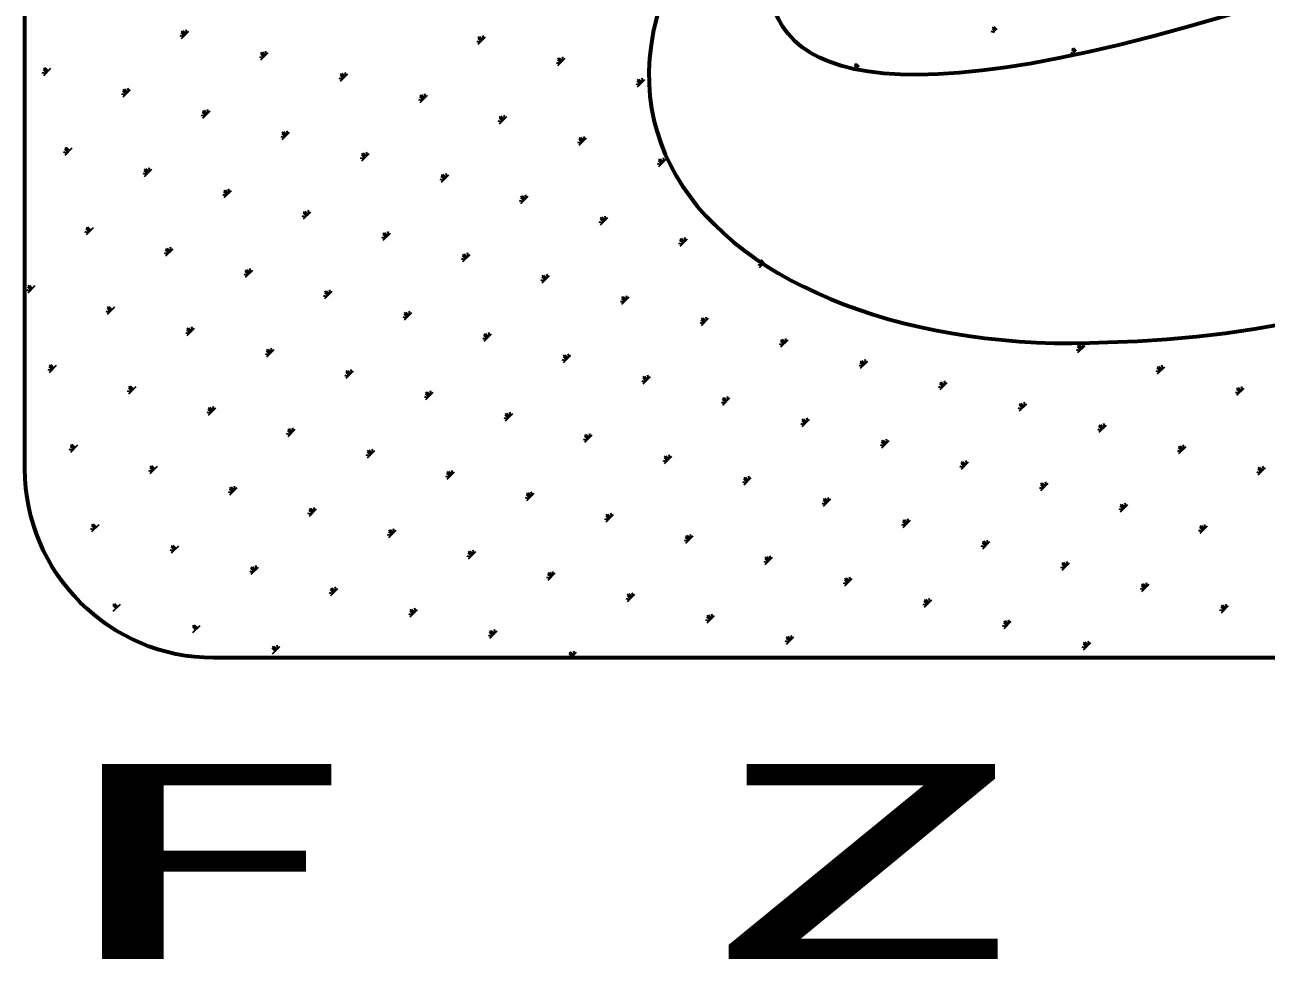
# Model space of a CAD drawing. Extents: x 962303 to 1579583, y -174742 to 224716.
# Drawn here: x 1416634 to 1418043, y -53985 to -52922 of the extents above; entities that cross this region are included whole.
import ezdxf

# ---------------------------------------------------------------- set-up
doc = ezdxf.new("R2010")
doc.units = 0
doc.header["$LTSCALE"] = 1000
doc.header["$MEASUREMENT"] = 0
doc.layers.add('PUB_TITLE', color=4, linetype='Continuous')
doc.styles.add('STYLE1', font='simhei.ttf', dxfattribs={"width": 0.8})

msp = doc.modelspace()

# ---------------------------------------------------------------- linework, layer by layer
at = {"layer": 'PUB_TITLE', "color": 4}
for p, q in [((1416813.8, -52935), (1416810.2, -52934.1)), ((1416814.8, -52934), (1416811.5, -52930.7)), ((1416815.9, -52933), (1416811.7, -52928.8)), ((1416811.7, -52937.1), (1416820, -52928.8)), ((1416816.9, -52931.9), (1416813.6, -52928.6)), ((1416817.9, -52930.9), (1416817, -52927.3)), ((1417152.8, -52939.4), (1417148.6, -52935.3)), ((1417148.6, -52943.6), (1417156.9, -52935.3)), ((1417153.8, -52938.4), (1417150.5, -52935.1)), ((1417154.8, -52937.4), (1417153.9, -52933.8)), ((1417734.3, -52930.3), (1417730.6, -52929.3)), ((1417735.3, -52929.3), (1417732, -52926)), ((1417736.3, -52928.2), (1417732.2, -52924.1)), ((1417737.4, -52927.2), (1417734, -52923.9)), ((1417150.7, -52941.5), (1417147.1, -52940.5)), ((1417151.7, -52940.5), (1417148.4, -52937.2)), ((1417825.6, -52953.4), (1417822.3, -52950.1)), ((1417826.6, -52952.4), (1417822.5, -52948.3)), ((1417827.6, -52951.4), (1417824.3, -52948.1)), ((1416904.1, -52959.2), (1416900.5, -52958.3)), ((1416905.1, -52958.2), (1416901.8, -52954.9)), ((1416906.1, -52957.2), (1416902, -52953)), ((1416902, -52961.3), (1416910.3, -52953)), ((1416907.2, -52956.1), (1416903.9, -52952.8)), ((1416908.2, -52955.1), (1416907.2, -52951.5)), ((1417241, -52965.7), (1417237.4, -52964.7)), ((1417242, -52964.7), (1417238.7, -52961.4)), ((1417243.1, -52963.6), (1417238.9, -52959.5)), ((1417238.9, -52967.8), (1417247.2, -52959.5)), ((1417244.1, -52962.6), (1417240.8, -52959.3)), ((1417245.1, -52961.6), (1417244.1, -52958)), ((1417824.5, -52954.5), (1417820.9, -52953.5)), ((1416657.4, -52976.9), (1416653.8, -52976)), ((1416658.5, -52975.9), (1416655.2, -52972.6)), ((1416659.5, -52974.9), (1416655.4, -52970.7)), ((1416655.4, -52979), (1416663.6, -52970.7)), ((1416660.5, -52973.8), (1416657.2, -52970.5)), ((1416995.4, -52982.4), (1416992.1, -52979.1)), ((1416996.4, -52981.3), (1416992.3, -52977.2)), ((1416992.3, -52985.5), (1417000.5, -52977.2)), ((1416997.5, -52980.3), (1416994.1, -52977)), ((1416998.5, -52979.3), (1416997.5, -52975.7)), ((1417577.9, -52972.2), (1417574.3, -52971.2)), ((1417578.9, -52971.2), (1417575.6, -52967.8)), ((1417580, -52970.1), (1417575.8, -52966)), ((1417581, -52969.1), (1417577.7, -52965.8)), ((1416751.9, -52997), (1416750.9, -52993.4)), ((1416994.4, -52983.4), (1416990.7, -52982.4)), ((1417331.3, -52989.9), (1417327.7, -52988.9)), ((1417332.3, -52988.9), (1417329, -52985.6)), ((1417333.3, -52987.8), (1417329.2, -52983.7)), ((1417329.2, -52992), (1417337.5, -52983.7)), ((1417334.4, -52986.8), (1417331.1, -52983.5)), ((1417335.4, -52985.8), (1417334.4, -52982.2)), ((1416747.7, -53001.1), (1416744.1, -53000.2)), ((1416748.8, -53000.1), (1416745.4, -52996.8)), ((1416749.8, -52999.1), (1416745.7, -52994.9)), ((1416745.7, -53003.2), (1416753.9, -52994.9)), ((1416750.8, -52998), (1416747.5, -52994.7)), ((1417084.6, -53007.6), (1417081, -53006.6)), ((1417085.7, -53006.6), (1417082.4, -53003.3)), ((1417086.7, -53005.5), (1417082.6, -53001.4)), ((1417082.6, -53009.7), (1417090.8, -53001.4)), ((1417087.7, -53004.5), (1417084.4, -53001.2)), ((1417088.8, -53003.5), (1417087.8, -52999.9)), ((1416839, -53024.3), (1416835.7, -53021)), ((1416840.1, -53023.2), (1416835.9, -53019.1)), ((1416835.9, -53027.4), (1416844.2, -53019.1)), ((1416841.1, -53022.2), (1416837.8, -53018.9)), ((1416842.1, -53021.2), (1416841.2, -53017.6)), ((1416838, -53025.3), (1416834.4, -53024.3)), ((1417174.9, -53031.8), (1417171.3, -53030.8)), ((1417175.9, -53030.8), (1417172.6, -53027.5)), ((1417177, -53029.7), (1417172.8, -53025.6)), ((1417172.8, -53033.9), (1417181.1, -53025.6)), ((1417178, -53028.7), (1417174.7, -53025.4)), ((1417179, -53027.7), (1417178.1, -53024)), ((1416928.3, -53049.5), (1416924.7, -53048.5)), ((1416929.3, -53048.5), (1416926, -53045.2)), ((1416930.3, -53047.4), (1416926.2, -53043.3)), ((1416926.2, -53051.6), (1416934.5, -53043.3)), ((1416931.4, -53046.4), (1416928.1, -53043.1)), ((1416932.4, -53045.4), (1416931.4, -53041.8)), ((1417267.2, -53053.9), (1417263.1, -53049.8)), ((1417263.1, -53058), (1417271.4, -53049.8)), ((1417268.3, -53052.9), (1417265, -53049.6)), ((1417269.3, -53051.8), (1417268.3, -53048.2)), ((1416682.7, -53066.2), (1416679.4, -53062.9)), ((1416683.7, -53065.1), (1416679.6, -53061)), ((1416679.6, -53069.3), (1416687.8, -53061)), ((1416684.7, -53064.1), (1416681.4, -53060.8)), ((1417265.2, -53056), (1417261.6, -53055)), ((1417266.2, -53054.9), (1417262.9, -53051.6)), ((1416681.6, -53067.2), (1416678, -53066.2)), ((1417018.5, -53073.7), (1417014.9, -53072.7)), ((1417019.6, -53072.7), (1417016.3, -53069.3)), ((1417020.6, -53071.6), (1417016.5, -53067.5)), ((1417016.5, -53075.7), (1417024.7, -53067.5)), ((1417021.6, -53070.6), (1417018.3, -53067.3)), ((1417022.7, -53069.6), (1417021.7, -53065.9)), ((1417356.5, -53079.1), (1417353.2, -53075.8)), ((1417357.5, -53078.1), (1417353.4, -53074)), ((1417353.4, -53082.2), (1417361.6, -53074)), ((1417358.5, -53077.1), (1417355.2, -53073.8)), ((1417359.6, -53076), (1417358.6, -53072.4)), ((1416771.9, -53091.4), (1416768.3, -53090.4)), ((1416772.9, -53090.4), (1416769.6, -53087.1)), ((1416774, -53089.3), (1416769.8, -53085.2)), ((1416769.8, -53093.5), (1416778.1, -53085.2)), ((1416775, -53088.3), (1416771.7, -53085)), ((1416776, -53087.3), (1416775.1, -53083.7)), ((1417110.9, -53095.8), (1417106.8, -53091.7)), ((1417106.8, -53099.9), (1417115, -53091.7)), ((1417111.9, -53094.8), (1417108.6, -53091.5)), ((1417112.9, -53093.7), (1417112, -53090.1)), ((1417355.4, -53080.2), (1417351.8, -53079.2)), ((1417108.8, -53097.9), (1417105.2, -53096.9)), ((1417109.8, -53096.8), (1417106.5, -53093.5)), ((1416862.2, -53115.6), (1416858.6, -53114.6)), ((1416863.2, -53114.5), (1416859.9, -53111.2)), ((1416864.2, -53113.5), (1416860.1, -53109.4)), ((1416860.1, -53117.6), (1416868.4, -53109.4)), ((1416865.3, -53112.5), (1416862, -53109.2)), ((1416866.3, -53111.5), (1416865.3, -53107.8)), ((1417200.1, -53121), (1417196.8, -53117.7)), ((1417201.2, -53120), (1417197, -53115.9)), ((1417197, -53124.1), (1417205.3, -53115.9)), ((1417202.2, -53119), (1417198.9, -53115.7)), ((1417203.2, -53117.9), (1417202.3, -53114.3)), ((1416954.5, -53137.7), (1416950.4, -53133.6)), ((1416950.4, -53141.8), (1416958.7, -53133.6)), ((1416955.6, -53136.7), (1416952.3, -53133.4)), ((1416956.6, -53135.6), (1416955.6, -53132)), ((1417199.1, -53122.1), (1417195.5, -53121.1)), ((1416952.5, -53139.8), (1416948.8, -53138.8)), ((1416953.5, -53138.7), (1416950.2, -53135.4)), ((1417289.4, -53146.3), (1417285.8, -53145.3)), ((1417290.4, -53145.2), (1417287.1, -53141.9)), ((1417291.4, -53144.2), (1417287.3, -53140.1)), ((1417287.3, -53148.3), (1417295.6, -53140.1)), ((1417292.5, -53143.2), (1417289.2, -53139.8)), ((1417293.5, -53142.1), (1417292.5, -53138.5)), ((1416705.8, -53157.5), (1416702.2, -53156.5)), ((1416706.9, -53156.4), (1416703.6, -53153.1)), ((1416707.9, -53155.4), (1416703.8, -53151.3)), ((1416703.8, -53159.5), (1416712, -53151.3)), ((1416708.9, -53154.4), (1416705.6, -53151.1)), ((1417043.8, -53162.9), (1417040.5, -53159.6)), ((1417044.8, -53161.9), (1417040.7, -53157.8)), ((1417040.7, -53166), (1417048.9, -53157.8)), ((1417045.8, -53160.9), (1417042.5, -53157.6)), ((1417046.9, -53159.8), (1417045.9, -53156.2)), ((1416798.2, -53179.6), (1416794, -53175.5)), ((1416794, -53183.7), (1416802.3, -53175.5)), ((1416799.2, -53178.6), (1416795.9, -53175.3)), ((1416800.2, -53177.5), (1416799.3, -53173.9)), ((1417042.7, -53164), (1417039.1, -53163)), ((1417379.6, -53170.4), (1417376, -53169.5)), ((1417380.7, -53169.4), (1417377.4, -53166.1)), ((1417381.7, -53168.4), (1417377.6, -53164.2)), ((1417377.6, -53172.5), (1417385.8, -53164.2)), ((1417382.7, -53167.3), (1417379.4, -53164)), ((1417383.8, -53166.3), (1417382.8, -53162.7)), ((1416796.1, -53181.7), (1416792.5, -53180.7)), ((1416797.1, -53180.6), (1416793.8, -53177.3)), ((1417133, -53188.1), (1417129.4, -53187.2)), ((1417134, -53187.1), (1417130.7, -53183.8)), ((1417135.1, -53186.1), (1417130.9, -53182)), ((1417130.9, -53190.2), (1417139.2, -53182)), ((1417136.1, -53185), (1417132.8, -53181.7)), ((1417137.1, -53184), (1417136.2, -53180.4)), ((1417470.9, -53193.6), (1417467.6, -53190.3)), ((1417472, -53192.6), (1417467.8, -53188.4)), ((1417473, -53191.5), (1417469.7, -53188.2)), ((1416887.4, -53204.8), (1416884.1, -53201.5)), ((1416888.4, -53203.8), (1416884.3, -53199.7)), ((1416884.3, -53207.9), (1416892.6, -53199.7)), ((1416889.5, -53202.8), (1416886.2, -53199.5)), ((1416890.5, -53201.7), (1416889.5, -53198.1)), ((1417227.4, -53208.2), (1417226.4, -53204.6)), ((1417469.9, -53194.6), (1417466.3, -53193.7)), ((1417467.8, -53196.7), (1417471.9, -53192.7)), ((1416641.8, -53221.5), (1416637.7, -53217.4)), ((1416637.7, -53225.6), (1416645.9, -53217.4)), ((1416642.8, -53220.5), (1416639.5, -53217.2)), ((1416886.4, -53205.9), (1416882.8, -53204.9)), ((1417223.3, -53212.3), (1417219.7, -53211.4)), ((1417224.3, -53211.3), (1417221, -53208)), ((1417225.3, -53210.3), (1417221.2, -53206.1)), ((1417221.2, -53214.4), (1417229.5, -53206.1)), ((1417226.4, -53209.2), (1417223.1, -53205.9)), ((1416639.7, -53223.6), (1416636.1, -53222.6)), ((1416640.8, -53222.5), (1416637.5, -53219.2)), ((1416976.6, -53230), (1416973, -53229.1)), ((1416977.7, -53229), (1416974.4, -53225.7)), ((1416978.7, -53228), (1416974.6, -53223.8)), ((1416974.6, -53232.1), (1416982.8, -53223.8)), ((1416979.7, -53226.9), (1416976.4, -53223.6)), ((1416980.8, -53225.9), (1416979.8, -53222.3)), ((1417314.6, -53235.5), (1417311.3, -53232.2)), ((1417315.6, -53234.5), (1417311.5, -53230.3)), ((1417311.5, -53238.6), (1417319.7, -53230.3)), ((1417316.7, -53233.4), (1417313.3, -53230.1)), ((1417317.7, -53232.4), (1417316.7, -53228.8)), ((1416730, -53247.8), (1416726.4, -53246.8)), ((1416731, -53246.7), (1416727.7, -53243.4)), ((1416732.1, -53245.7), (1416727.9, -53241.6)), ((1416727.9, -53249.8), (1416736.2, -53241.6)), ((1416733.1, -53244.7), (1416729.8, -53241.3)), ((1417071.1, -53250.1), (1417070.1, -53246.5)), ((1417313.6, -53236.5), (1417309.9, -53235.6)), ((1417066.9, -53254.2), (1417063.3, -53253.3)), ((1417068, -53253.2), (1417064.6, -53249.9)), ((1417069, -53252.2), (1417064.9, -53248)), ((1417064.9, -53256.3), (1417073.1, -53248)), ((1417070, -53251.1), (1417066.7, -53247.8)), ((1417403.8, -53260.7), (1417400.2, -53259.7)), ((1417404.9, -53259.7), (1417401.6, -53256.4)), ((1417405.9, -53258.6), (1417401.8, -53254.5)), ((1417401.8, -53262.8), (1417410, -53254.5)), ((1417406.9, -53257.6), (1417403.6, -53254.3)), ((1417408, -53256.6), (1417407, -53253)), ((1416820.3, -53271.9), (1416816.7, -53271)), ((1416821.3, -53270.9), (1416818, -53267.6)), ((1416822.4, -53269.9), (1416818.2, -53265.7)), ((1416818.2, -53274), (1416826.5, -53265.7)), ((1416823.4, -53268.8), (1416820.1, -53265.5)), ((1416824.4, -53267.8), (1416823.5, -53264.2)), ((1417158.2, -53277.4), (1417154.9, -53274.1)), ((1417159.3, -53276.4), (1417155.1, -53272.2)), ((1417155.1, -53280.5), (1417163.4, -53272.2)), ((1417160.3, -53275.3), (1417157, -53272)), ((1417161.3, -53274.3), (1417160.4, -53270.7)), ((1416914.7, -53292), (1416913.7, -53288.4)), ((1417157.2, -53278.4), (1417153.6, -53277.5)), ((1417494.1, -53284.9), (1417490.5, -53283.9)), ((1417495.1, -53283.9), (1417491.8, -53280.6)), ((1417496.2, -53282.8), (1417492, -53278.7)), ((1417492, -53287), (1417500.3, -53278.7)), ((1417497.2, -53281.8), (1417493.9, -53278.5)), ((1417498.2, -53280.8), (1417497.3, -53277.2)), ((1417832, -53290.4), (1417828.7, -53287)), ((1417833.1, -53289.3), (1417828.9, -53285.2)), ((1417828.9, -53293.4), (1417837.2, -53285.2)), ((1417834.1, -53288.3), (1417830.8, -53285)), ((1417835.1, -53287.3), (1417834.2, -53283.6)), ((1416910.6, -53296.1), (1416907, -53295.2)), ((1416911.6, -53295.1), (1416908.3, -53291.8)), ((1416912.6, -53294.1), (1416908.5, -53289.9)), ((1416908.5, -53298.2), (1416916.8, -53289.9)), ((1416913.7, -53293), (1416910.4, -53289.7)), ((1417247.5, -53302.6), (1417243.9, -53301.6)), ((1417248.5, -53301.6), (1417245.2, -53298.3)), ((1417249.5, -53300.5), (1417245.4, -53296.4)), ((1417245.4, -53304.7), (1417253.7, -53296.4)), ((1417250.6, -53299.5), (1417247.3, -53296.2)), ((1417251.6, -53298.5), (1417250.6, -53294.9)), ((1417586.4, -53307), (1417582.3, -53302.9)), ((1417582.3, -53311.2), (1417590.6, -53302.9)), ((1417587.5, -53306), (1417584.2, -53302.7)), ((1417588.5, -53305), (1417587.5, -53301.3)), ((1417831, -53291.4), (1417827.4, -53290.4)), ((1416663.9, -53313.8), (1416660.3, -53312.9)), ((1416665, -53312.8), (1416661.7, -53309.5)), ((1416666, -53311.8), (1416661.9, -53307.6)), ((1416661.9, -53315.9), (1416670.1, -53307.6)), ((1416667, -53310.7), (1416663.7, -53307.4)), ((1417001.9, -53319.3), (1416998.6, -53316)), ((1417002.9, -53318.3), (1416998.8, -53314.1)), ((1416998.8, -53322.4), (1417007, -53314.1)), ((1417003.9, -53317.2), (1417000.6, -53313.9)), ((1417005, -53316.2), (1417004, -53312.6)), ((1417584.4, -53309.1), (1417580.8, -53308.1)), ((1417585.4, -53308.1), (1417582.1, -53304.8)), ((1417921.3, -53315.6), (1417917.7, -53314.6)), ((1417922.3, -53314.5), (1417919, -53311.2)), ((1417923.3, -53313.5), (1417919.2, -53309.4)), ((1417919.2, -53317.6), (1417927.5, -53309.4)), ((1417924.4, -53312.5), (1417921.1, -53309.2)), ((1417925.4, -53311.4), (1417924.4, -53307.8)), ((1417000.8, -53320.3), (1416997.2, -53319.3)), ((1417337.7, -53326.8), (1417334.1, -53325.8)), ((1417338.8, -53325.8), (1417335.5, -53322.5)), ((1417339.8, -53324.7), (1417335.7, -53320.6)), ((1417335.7, -53328.9), (1417343.9, -53320.6)), ((1417340.8, -53323.7), (1417337.5, -53320.4)), ((1417341.9, -53322.7), (1417340.9, -53319.1)), ((1417675.7, -53332.2), (1417672.4, -53328.9)), ((1417676.7, -53331.2), (1417672.6, -53327.1)), ((1417672.6, -53335.3), (1417680.8, -53327.1)), ((1417677.7, -53330.2), (1417674.4, -53326.9)), ((1417678.8, -53329.1), (1417677.8, -53325.5)), ((1416754.2, -53338), (1416750.6, -53337.1)), ((1416755.2, -53337), (1416751.9, -53333.7)), ((1416756.3, -53336), (1416752.1, -53331.8)), ((1416752.1, -53340.1), (1416760.4, -53331.8)), ((1416757.3, -53334.9), (1416754, -53331.6)), ((1417091.1, -53344.5), (1417087.5, -53343.5)), ((1417092.1, -53343.5), (1417088.8, -53340.2)), ((1417093.2, -53342.4), (1417089, -53338.3)), ((1417089, -53346.6), (1417097.3, -53338.3)), ((1417094.2, -53341.4), (1417090.9, -53338.1)), ((1417095.2, -53340.4), (1417094.3, -53336.8)), ((1417430.1, -53348.9), (1417426, -53344.8)), ((1417426, -53353.1), (1417434.2, -53344.8)), ((1417431.1, -53347.9), (1417427.8, -53344.6)), ((1417432.1, -53346.9), (1417431.2, -53343.2)), ((1417674.6, -53333.3), (1417671, -53332.3)), ((1418011.6, -53339.8), (1418007.9, -53338.8)), ((1418012.6, -53338.7), (1418009.3, -53335.4)), ((1418013.6, -53337.7), (1418009.5, -53333.6)), ((1418009.5, -53341.8), (1418017.8, -53333.6)), ((1418014.7, -53336.7), (1418011.3, -53333.4)), ((1418015.7, -53335.6), (1418014.7, -53332)), ((1416845.5, -53361.2), (1416842.2, -53357.9)), ((1416846.5, -53360.1), (1416842.4, -53356)), ((1416842.4, -53364.3), (1416850.7, -53356)), ((1416847.6, -53359.1), (1416844.3, -53355.8)), ((1416848.6, -53358.1), (1416847.6, -53354.5)), ((1417428, -53351), (1417424.4, -53350)), ((1417429, -53350), (1417425.7, -53346.7)), ((1417764.9, -53357.5), (1417761.3, -53356.5)), ((1417766, -53356.4), (1417762.7, -53353.1)), ((1417767, -53355.4), (1417762.9, -53351.3)), ((1417762.9, -53359.5), (1417771.1, -53351.3)), ((1417768, -53354.4), (1417764.7, -53351.1)), ((1417769.1, -53353.3), (1417768.1, -53349.7)), ((1416844.5, -53362.2), (1416840.9, -53361.2)), ((1417181.4, -53368.7), (1417177.8, -53367.7)), ((1417182.4, -53367.7), (1417179.1, -53364.4)), ((1417183.4, -53366.6), (1417179.3, -53362.5)), ((1417179.3, -53370.8), (1417187.6, -53362.5)), ((1417184.5, -53365.6), (1417181.2, -53362.3)), ((1417185.5, -53364.6), (1417184.5, -53361)), ((1417519.3, -53374.1), (1417516, -53370.8)), ((1417520.4, -53373.1), (1417516.2, -53369)), ((1417516.2, -53377.2), (1417524.5, -53369)), ((1417521.4, -53372.1), (1417518.1, -53368.8)), ((1417522.4, -53371), (1417521.5, -53367.4)), ((1416934.8, -53386.4), (1416931.1, -53385.4)), ((1416935.8, -53385.4), (1416932.5, -53382.1)), ((1416936.8, -53384.3), (1416932.7, -53380.2)), ((1416932.7, -53388.5), (1416940.9, -53380.2)), ((1416937.8, -53383.3), (1416934.5, -53380)), ((1416938.9, -53382.3), (1416937.9, -53378.7)), ((1417273.7, -53390.8), (1417269.6, -53386.7)), ((1417269.6, -53394.9), (1417277.9, -53386.7)), ((1417274.8, -53389.8), (1417271.5, -53386.5)), ((1417275.8, -53388.8), (1417274.8, -53385.1)), ((1417518.3, -53375.2), (1417514.7, -53374.2)), ((1417855.2, -53381.7), (1417851.6, -53380.7)), ((1417856.2, -53380.6), (1417852.9, -53377.3)), ((1417857.3, -53379.6), (1417853.1, -53375.5)), ((1417853.1, -53383.7), (1417861.4, -53375.5)), ((1417858.3, -53378.6), (1417855, -53375.3)), ((1417859.3, -53377.5), (1417858.4, -53373.9)), ((1416689.2, -53403.1), (1416685.8, -53399.8)), ((1416690.2, -53402), (1416686.1, -53397.9)), ((1416686.1, -53406.2), (1416694.3, -53397.9)), ((1416691.2, -53401), (1416687.9, -53397.7)), ((1417271.7, -53392.9), (1417268, -53391.9)), ((1417272.7, -53391.9), (1417269.4, -53388.5)), ((1417608.6, -53399.4), (1417605, -53398.4)), ((1417609.6, -53398.3), (1417606.3, -53395)), ((1417610.6, -53397.3), (1417606.5, -53393.2)), ((1417606.5, -53401.4), (1417614.8, -53393.2)), ((1417611.7, -53396.3), (1417608.4, -53393)), ((1417612.7, -53395.2), (1417611.7, -53391.6)), ((1417946.5, -53404.8), (1417943.2, -53401.5)), ((1417947.5, -53403.8), (1417943.4, -53399.7)), ((1417943.4, -53407.9), (1417951.7, -53399.7)), ((1417948.6, -53402.7), (1417945.3, -53399.4)), ((1417949.6, -53401.7), (1417948.6, -53398.1)), ((1416688.1, -53404.1), (1416684.5, -53403.1)), ((1417025, -53410.6), (1417021.4, -53409.6)), ((1417026.1, -53409.6), (1417022.8, -53406.3)), ((1417027.1, -53408.5), (1417023, -53404.4)), ((1417023, -53412.7), (1417031.2, -53404.4)), ((1417028.1, -53407.5), (1417024.8, -53404.2)), ((1417029.2, -53406.5), (1417028.2, -53402.8)), ((1417363, -53416), (1417359.7, -53412.7)), ((1417364, -53415), (1417359.9, -53410.9)), ((1417359.9, -53419.1), (1417368.1, -53410.9)), ((1417365, -53414), (1417361.7, -53410.7)), ((1417366.1, -53412.9), (1417365.1, -53409.3)), ((1417703, -53419.4), (1417702, -53415.8)), ((1417945.5, -53405.8), (1417941.9, -53404.9)), ((1416778.4, -53428.3), (1416774.8, -53427.3)), ((1416779.4, -53427.3), (1416776.1, -53424)), ((1416780.5, -53426.2), (1416776.3, -53422.1)), ((1416776.3, -53430.4), (1416784.6, -53422.1)), ((1416781.5, -53425.2), (1416778.2, -53421.9)), ((1417117.4, -53432.7), (1417113.2, -53428.6)), ((1417113.2, -53436.8), (1417121.5, -53428.6)), ((1417118.4, -53431.7), (1417115.1, -53428.4)), ((1417119.4, -53430.6), (1417118.5, -53427)), ((1417361.9, -53417.1), (1417358.3, -53416.1)), ((1417698.8, -53423.6), (1417695.2, -53422.6)), ((1417699.9, -53422.5), (1417696.6, -53419.2)), ((1417700.9, -53421.5), (1417696.8, -53417.4)), ((1417696.8, -53425.6), (1417705, -53417.4)), ((1417701.9, -53420.5), (1417698.6, -53417.2)), ((1418035.7, -53430), (1418032.1, -53429.1)), ((1418036.8, -53429), (1418033.5, -53425.7)), ((1418037.8, -53428), (1418033.7, -53423.8)), ((1418033.7, -53432.1), (1418041.9, -53423.8)), ((1418038.8, -53426.9), (1418035.5, -53423.6)), ((1418039.9, -53425.9), (1418038.9, -53422.3)), ((1417115.3, -53434.8), (1417111.7, -53433.8)), ((1417116.3, -53433.7), (1417113, -53430.4)), ((1417452.2, -53441.3), (1417448.6, -53440.3)), ((1417453.2, -53440.2), (1417449.9, -53436.9)), ((1417454.3, -53439.2), (1417450.1, -53435.1)), ((1417450.1, -53443.3), (1417458.4, -53435.1)), ((1417455.3, -53438.2), (1417452, -53434.9)), ((1417456.3, -53437.1), (1417455.4, -53433.5)), ((1417790.1, -53446.7), (1417786.8, -53443.4)), ((1417791.2, -53445.7), (1417787, -53441.5)), ((1417787, -53449.8), (1417795.3, -53441.5)), ((1417792.2, -53444.6), (1417788.9, -53441.3)), ((1417793.2, -53443.6), (1417792.3, -53440)), ((1416868.7, -53452.5), (1416865.1, -53451.5)), ((1416869.7, -53451.5), (1416866.4, -53448.2)), ((1416870.7, -53450.4), (1416866.6, -53446.3)), ((1416866.6, -53454.6), (1416874.9, -53446.3)), ((1416871.8, -53449.4), (1416868.5, -53446.1)), ((1416872.8, -53448.4), (1416871.8, -53444.7)), ((1417205.6, -53459), (1417202, -53458)), ((1417206.6, -53457.9), (1417203.3, -53454.6)), ((1417207.6, -53456.9), (1417203.5, -53452.8)), ((1417203.5, -53461), (1417211.8, -53452.8)), ((1417208.7, -53455.9), (1417205.4, -53452.6)), ((1417209.7, -53454.8), (1417208.7, -53451.2)), ((1417546.6, -53461.3), (1417545.6, -53457.7)), ((1417789.1, -53447.7), (1417785.5, -53446.8)), ((1416960, -53475.6), (1416956.7, -53472.3)), ((1416961, -53474.6), (1416956.9, -53470.5)), ((1416956.9, -53478.7), (1416965.1, -53470.5)), ((1416962, -53473.6), (1416958.7, -53470.3)), ((1416963.1, -53472.5), (1416962.1, -53468.9)), ((1417542.5, -53465.5), (1417538.9, -53464.5)), ((1417543.5, -53464.4), (1417540.2, -53461.1)), ((1417544.5, -53463.4), (1417540.4, -53459.3)), ((1417540.4, -53467.5), (1417548.7, -53459.3)), ((1417545.6, -53462.4), (1417542.3, -53459)), ((1417879.4, -53471.9), (1417875.8, -53471)), ((1417880.4, -53470.9), (1417877.1, -53467.6)), ((1417881.5, -53469.9), (1417877.3, -53465.7)), ((1417877.3, -53474), (1417885.6, -53465.7)), ((1417882.5, -53468.8), (1417879.2, -53465.5)), ((1417883.5, -53467.8), (1417882.5, -53464.2)), ((1416958.9, -53476.7), (1416955.3, -53475.7)), ((1417295.8, -53483.2), (1417292.2, -53482.2)), ((1417296.9, -53482.1), (1417293.6, -53478.8)), ((1417297.9, -53481.1), (1417293.8, -53477)), ((1417293.8, -53485.2), (1417302, -53477)), ((1417298.9, -53480.1), (1417295.6, -53476.8)), ((1417300, -53479), (1417299, -53475.4)), ((1417633.8, -53488.6), (1417630.5, -53485.3)), ((1417634.8, -53487.6), (1417630.7, -53483.4)), ((1417630.7, -53491.7), (1417638.9, -53483.4)), ((1417635.9, -53486.5), (1417632.5, -53483.2)), ((1417636.9, -53485.5), (1417635.9, -53481.9)), ((1416712.3, -53494.4), (1416708.7, -53493.4)), ((1416713.3, -53493.4), (1416710, -53490)), ((1416714.4, -53492.3), (1416710.2, -53488.2)), ((1416710.2, -53496.4), (1416718.5, -53488.2)), ((1416715.4, -53491.3), (1416712.1, -53488)), ((1417049.2, -53500.9), (1417045.6, -53499.9)), ((1417050.2, -53499.8), (1417046.9, -53496.5)), ((1417051.3, -53498.8), (1417047.1, -53494.7)), ((1417047.1, -53502.9), (1417055.4, -53494.7)), ((1417052.3, -53497.8), (1417049, -53494.5)), ((1417053.3, -53496.7), (1417052.4, -53493.1)), ((1417390.3, -53503.2), (1417389.3, -53499.6)), ((1417632.8, -53489.6), (1417629.1, -53488.7)), ((1417969.7, -53496.1), (1417966, -53495.2)), ((1417970.7, -53495.1), (1417967.4, -53491.8)), ((1417971.7, -53494.1), (1417967.6, -53489.9)), ((1417967.6, -53498.2), (1417975.9, -53489.9)), ((1417972.8, -53493), (1417969.5, -53489.7)), ((1417973.8, -53492), (1417972.8, -53488.4)), ((1416803.6, -53517.5), (1416800.3, -53514.2)), ((1416804.6, -53516.5), (1416800.5, -53512.4)), ((1416800.5, -53520.6), (1416808.8, -53512.4)), ((1416805.7, -53515.5), (1416802.4, -53512.2)), ((1417386.1, -53507.3), (1417382.5, -53506.4)), ((1417387.2, -53506.3), (1417383.8, -53503)), ((1417388.2, -53505.3), (1417384.1, -53501.2)), ((1417384.1, -53509.4), (1417392.3, -53501.2)), ((1417389.2, -53504.2), (1417385.9, -53500.9)), ((1417723, -53513.8), (1417719.4, -53512.9)), ((1417724.1, -53512.8), (1417720.8, -53509.5)), ((1417725.1, -53511.8), (1417721, -53507.6)), ((1417721, -53515.9), (1417729.2, -53507.6)), ((1417726.1, -53510.7), (1417722.8, -53507.4)), ((1417727.2, -53509.7), (1417726.2, -53506.1)), ((1416802.6, -53518.6), (1416799, -53517.6)), ((1417139.5, -53525.1), (1417135.9, -53524.1)), ((1417140.5, -53524), (1417137.2, -53520.7)), ((1417141.6, -53523), (1417137.4, -53518.9)), ((1417137.4, -53527.1), (1417145.7, -53518.9)), ((1417142.6, -53522), (1417139.3, -53518.7)), ((1417143.6, -53520.9), (1417142.6, -53517.3)), ((1417477.4, -53530.5), (1417474.1, -53527.2)), ((1417478.5, -53529.5), (1417474.3, -53525.3)), ((1417474.3, -53533.6), (1417482.6, -53525.3)), ((1417479.5, -53528.4), (1417476.2, -53525.1)), ((1417480.5, -53527.4), (1417479.6, -53523.8)), ((1416892.9, -53542.8), (1416889.2, -53541.8)), ((1416893.9, -53541.7), (1416890.6, -53538.4)), ((1416894.9, -53540.7), (1416890.8, -53536.6)), ((1416890.8, -53544.8), (1416899, -53536.6)), ((1416896, -53539.7), (1416892.6, -53536.4)), ((1416897, -53538.6), (1416896, -53535)), ((1417232.9, -53546.1), (1417229.6, -53542.8)), ((1417233.9, -53545.1), (1417232.9, -53541.5)), ((1417476.4, -53531.5), (1417472.8, -53530.6)), ((1417813.3, -53538), (1417809.7, -53537)), ((1417814.3, -53537), (1417811, -53533.7)), ((1417815.4, -53536), (1417811.2, -53531.8)), ((1417811.2, -53540.1), (1417819.5, -53531.8)), ((1417816.4, -53534.9), (1417813.1, -53531.6)), ((1417817.4, -53533.9), (1417816.5, -53530.3)), ((1417229.8, -53549.2), (1417226.2, -53548.3)), ((1417230.8, -53548.2), (1417227.5, -53544.9)), ((1417231.8, -53547.2), (1417227.7, -53543)), ((1417227.7, -53551.3), (1417236, -53543)), ((1417566.7, -53555.7), (1417563.1, -53554.8)), ((1417567.7, -53554.7), (1417564.4, -53551.4)), ((1417568.7, -53553.7), (1417564.6, -53549.5)), ((1417564.6, -53557.8), (1417572.9, -53549.5)), ((1417569.8, -53552.6), (1417566.5, -53549.3)), ((1417570.8, -53551.6), (1417569.8, -53548)), ((1417905.6, -53560.1), (1417901.5, -53556)), ((1417901.5, -53564.3), (1417909.8, -53556)), ((1417906.7, -53559.1), (1417903.4, -53555.8)), ((1417907.7, -53558.1), (1417906.7, -53554.5)), ((1416983.1, -53567), (1416979.5, -53566)), ((1416984.2, -53565.9), (1416980.9, -53562.6)), ((1416985.2, -53564.9), (1416981.1, -53560.8)), ((1416981.1, -53569), (1416989.3, -53560.8)), ((1416986.2, -53563.9), (1416982.9, -53560.5)), ((1416987.3, -53562.8), (1416986.3, -53559.2)), ((1417321.1, -53572.4), (1417317.8, -53569.1)), ((1417322.1, -53571.4), (1417318, -53567.2)), ((1417318, -53575.5), (1417326.2, -53567.2)), ((1417323.1, -53570.3), (1417319.8, -53567)), ((1417324.2, -53569.3), (1417323.2, -53565.7)), ((1417903.6, -53562.2), (1417900, -53561.2)), ((1417904.6, -53561.2), (1417901.3, -53557.9)), ((1416737.5, -53583.6), (1416734.2, -53580.3)), ((1416738.6, -53582.6), (1416734.4, -53578.5)), ((1416734.4, -53586.7), (1416742.7, -53578.5)), ((1416739.6, -53581.6), (1416736.3, -53578.3)), ((1417075.5, -53589.1), (1417071.3, -53584.9)), ((1417071.3, -53593.2), (1417079.6, -53584.9)), ((1417076.5, -53588), (1417073.2, -53584.7)), ((1417077.5, -53587), (1417076.6, -53583.4)), ((1417320, -53573.4), (1417316.4, -53572.5)), ((1417656.9, -53579.9), (1417653.3, -53578.9)), ((1417658, -53578.9), (1417654.7, -53575.6)), ((1417659, -53577.8), (1417654.9, -53573.7)), ((1417654.9, -53582), (1417663.1, -53573.7)), ((1417660, -53576.8), (1417656.7, -53573.5)), ((1417661.1, -53575.8), (1417660.1, -53572.2)), ((1417994.9, -53585.4), (1417991.6, -53582.1)), ((1417995.9, -53584.3), (1417991.8, -53580.2)), ((1417991.8, -53588.5), (1418000, -53580.2)), ((1417996.9, -53583.3), (1417993.6, -53580)), ((1417998, -53582.3), (1417997, -53578.7)), ((1417073.4, -53591.1), (1417069.8, -53590.2)), ((1417074.4, -53590.1), (1417071.1, -53586.8)), ((1417410.3, -53597.6), (1417406.7, -53596.7)), ((1417411.3, -53596.6), (1417408, -53593.3)), ((1417412.4, -53595.6), (1417408.2, -53591.4)), ((1417408.2, -53599.7), (1417416.5, -53591.4)), ((1417413.4, -53594.5), (1417410.1, -53591.2)), ((1417414.4, -53593.5), (1417413.5, -53589.9)), ((1417749.3, -53602), (1417745.2, -53597.9)), ((1417745.2, -53606.2), (1417753.4, -53597.9)), ((1417750.3, -53601), (1417747, -53597.7)), ((1417751.3, -53600), (1417750.4, -53596.4)), ((1417993.8, -53586.4), (1417990.2, -53585.4)), ((1416827.8, -53607.8), (1416824.5, -53604.5)), ((1416828.8, -53606.8), (1416824.7, -53602.7)), ((1416824.7, -53610.9), (1416833, -53602.7)), ((1416829.9, -53605.7), (1416826.6, -53602.4)), ((1417164.7, -53614.3), (1417161.4, -53611)), ((1417165.7, -53613.3), (1417161.6, -53609.1)), ((1417161.6, -53617.4), (1417169.9, -53609.1)), ((1417166.8, -53612.2), (1417163.5, -53608.9)), ((1417167.8, -53611.2), (1417166.8, -53607.6)), ((1417747.2, -53604.1), (1417743.6, -53603.1)), ((1417748.2, -53603.1), (1417744.9, -53599.8)), ((1416919.1, -53631), (1416915, -53626.8)), ((1416915, -53635.1), (1416923.2, -53626.8)), ((1416920.1, -53629.9), (1416916.8, -53626.6)), ((1416921.2, -53628.9), (1416920.2, -53625.3)), ((1417163.7, -53615.3), (1417160.1, -53614.4)), ((1417500.6, -53621.8), (1417497, -53620.8)), ((1417501.6, -53620.8), (1417498.3, -53617.5)), ((1417502.6, -53619.7), (1417498.5, -53615.6)), ((1417498.5, -53623.9), (1417506.8, -53615.6)), ((1417503.7, -53618.7), (1417500.4, -53615.4)), ((1417504.7, -53617.7), (1417503.7, -53614.1)), ((1417837.5, -53628.3), (1417833.9, -53627.3)), ((1417838.5, -53627.3), (1417835.2, -53624)), ((1417839.6, -53626.2), (1417835.4, -53622.1)), ((1417835.4, -53630.4), (1417843.7, -53622.1)), ((1417840.6, -53625.2), (1417837.3, -53621.9)), ((1417841.6, -53624.2), (1417840.7, -53620.5)), ((1416918.1, -53632), (1416914.8, -53628.7)), ((1417253.9, -53639.5), (1417250.3, -53638.5)), ((1417255, -53638.5), (1417251.7, -53635.2)), ((1417256, -53637.5), (1417251.9, -53633.3)), ((1417257, -53636.4), (1417253.7, -53633.1)), ((1417253.8, -53639.6), (1417260.1, -53633.3)), ((1417258.1, -53635.4), (1417257.1, -53631.8)), ((1417590.7, -53639.6), (1417590.6, -53639.6)), ((1417594.4, -53639.6), (1417594, -53638.3))]:
    msp.add_line(p, q, dxfattribs=at)
at = {"layer": 'PUB_TITLE', "color": 4, "lineweight": 53}
for points, knots in [([(1417621, -52581.7), (1417621, -52581.7), (1417090.7, -53209.9), (1418080.2, -52885.1), (1418816.6, -52650.5), (1419471.4, -52087.5), (1419503.1, -51924.2), (1419503.1, -51924.2), (1419416.4, -52262.8), (1419212, -52540.2), (1419190.3, -52609.1), (1418582.7, -53263.9), (1417863, -53281.7), (1417424.9, -53302.8), (1417075.6, -52990.7), (1417621, -52581.7)], [0, 0, 0, 0, 1, 1, 1, 2, 2, 2, 3, 3, 3, 4, 4, 4, 5, 5, 5, 5]), ([(1419384.9, -52243.2), (1419384.9, -52830.6), (1419384.9, -53425.3), (1419384.9, -53425.3), (1419384.9, -53543.2), (1419288.4, -53639.6), (1419170.5, -53639.6), (1419170.5, -53639.6), (1416848.4, -53639.6), (1416848.4, -53639.6), (1416730.4, -53639.6), (1416634, -53543.2), (1416634, -53425.3), (1416634, -53425.3), (1416634, -52887.6), (1416634, -52329.6)], [2.493971, 2.493971, 2.493971, 2.493971, 3, 3, 3, 4, 4, 4, 5, 5, 5, 6, 6, 6, 6.481204, 6.481204, 6.481204, 6.481204])]:
    msp.add_open_spline(points, degree=3, knots=knots, dxfattribs=at)

# ---------------------------------------------------------------- texts
at = {"layer": 'PUB_TITLE', "color": 4, "style": 'STYLE1', "width": 2.5}
msp.add_text('F Z S J', height=221.03, dxfattribs=at).set_placement((1416645.7, -53981.1))

doc.saveas('drawing.dxf')
